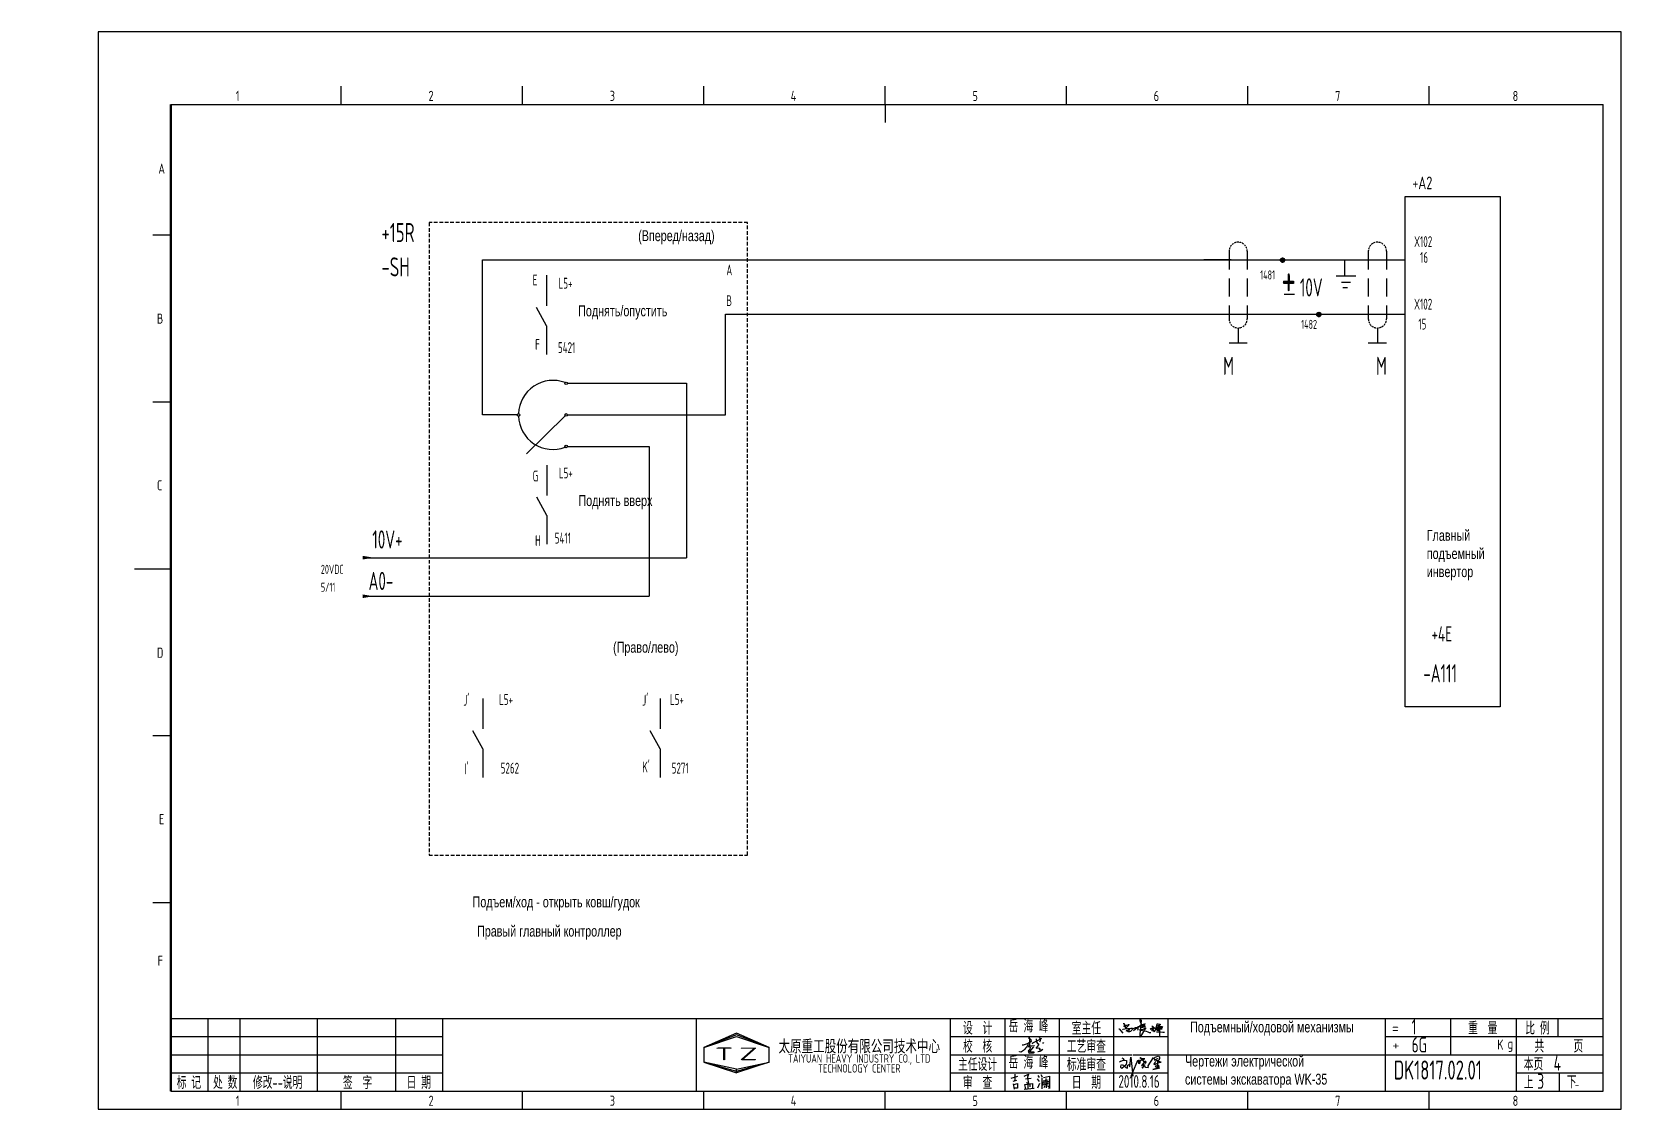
# Model space of a CAD drawing. Extents: x -2695 to 6320, y -2108 to 2608.
# Drawn here: x 1423.4 to 1861.7, y 125.6 to 422.6 of the extents above; entities that cross this region are included whole.
import ezdxf
from ezdxf.enums import TextEntityAlignment as Align

# ---------------------------------------------------------------- set-up
doc = ezdxf.new("R2010")
doc.units = 0
doc.header["$LTSCALE"] = 2
doc.linetypes.add('DASHDOT', pattern=[1, 0.5, -0.25, 0, -0.25])
doc.linetypes.add('DASHED2', pattern=[0.375, 0.25, -0.125])
doc.layers.get('0').update_dxf_attribs({"linetype": 'CONTINUOUS'})
for name, color, linetype in [('01', 7, 'CONTINUOUS'), ('11', 3, 'CONTINUOUS'), ('CONTINUOUS', 7, 'CONTINUOUS'), ('DASHED', 2, 'DASHED2')]:
    doc.layers.add(name, color=color, linetype=linetype)
doc.styles.add('HZLIB', font='TXT', dxfattribs={"bigfont": 'HZLIB.SHX'})
doc.styles.add('ROMAN', font='ROMANC.shx', dxfattribs={"width": 0.7, "height": 0.7})
doc.styles.add('ROMANS', font='romans', dxfattribs={"width": 0.67, "bigfont": 'hzlib'})
doc.styles.get("Standard").update_dxf_attribs({"font": 'isocp.shx', "width": 0.707, "bigfont": 'dfst.shx'})

# ---------------------------------------------------------------- blocks, each defined once
blk = doc.blocks.new('A$C5BE500A0')
for p, q in [((64.4, 48.9), (64.5, 51.6)), ((65.3, 44.3), (64.4, 48.9)), ((64.5, 51.6), (65.9, 52.2)), ((67.1, 48.5), (64.5, 17.9)), ((65.9, 52.2), (66.5, 51.5)), ((66.5, 51.5), (67.1, 48.5)), ((0, 24.1), (1.5, 23.9)), ((1.5, 23.9), (12.6, 10.8)), ((11.6, 21), (13.8, 22.8)), ((13.8, 22.8), (17.9, 23.5)), ((15.3, 41.2), (22.2, 26.1)), ((15.3, 40.1), (15.3, 41.2)), ((15.4, 37.7), (15.3, 40.1)), ((15.4, 32.4), (21, 34.6)), ((15.5, 31.8), (15.4, 32.4)), ((19.1, 30.1), (15.5, 31.8)), ((17.9, 23.5), (26, 24.9)), ((22.2, 26.1), (19.1, 30.1)), ((21, 34.6), (24.5, 35.1)), ((22.6, 18.1), (23.6, 19.3)), ((23.7, 17.3), (22.6, 18.1)), ((23.3, 27.9), (23.1, 27.8)), ((25.3, 29.5), (23.3, 27.9)), ((23.6, 19.3), (25.8, 19.9)), ((24.5, 35.1), (28.2, 35.6)), ((26.1, 16.2), (24.9, 15)), ((26.8, 30.7), (25.3, 29.5)), ((25.8, 19.9), (29.2, 20.8)), ((26, 24.9), (36.8, 26.1)), ((28.4, 20), (26.1, 16.2)), ((29.4, 34), (26.8, 30.7)), ((28.2, 35.6), (30.2, 36.8)), ((29.4, 15.2), (28.2, 15.7)), ((29.5, 22.1), (28.4, 20)), ((29.2, 20.8), (33, 21.4)), ((30.2, 38), (29.4, 34)), ((32.4, 15.1), (29.4, 15.2)), ((30.2, 22.7), (29.5, 22.1)), ((30.2, 36.8), (30.2, 38)), ((31.6, 22.6), (30.2, 22.7)), ((32.8, 22.1), (31.6, 22.6)), ((35, 16.2), (32.4, 15.1)), ((33, 21.4), (32.8, 22.1)), ((37.6, 17.7), (35, 16.2)), ((36.8, 26.1), (40.9, 26)), ((39.7, 20.3), (37.6, 17.7)), ((40.8, 21.6), (39.7, 20.3)), ((40.2, 22.8), (44.3, 25.4)), ((41.7, 24.4), (40.8, 21.6)), ((40.9, 26), (41.7, 24.4)), ((44.3, 25.4), (50.6, 27.7)), ((44.7, 18.7), (49.1, 22.6)), ((49.1, 22.6), (54.4, 27.2)), ((50.6, 27.7), (56.2, 29.3)), ((54.4, 27.2), (59.1, 30.4)), ((56.8, 20.6), (55.9, 19.6)), ((56.2, 29.3), (60.8, 29.6)), ((56.7, 31.7), (57.4, 29.6)), ((57.6, 25), (56.8, 20.6)), ((57.4, 29.6), (57.6, 25)), ((59.1, 30.4), (64.7, 33.7)), ((60.8, 29.6), (62.2, 29.2)), ((66.6, 21), (62.5, 20.6)), ((62.5, 20.6), (75.7, 18.4)), ((64.5, 17.9), (63.3, 8.5)), ((63.3, 8.5), (63.5, 0.1)), ((63.5, 0.1), (64.3, 0)), ((64.3, 0), (67.5, 2.5)), ((64.7, 33.7), (72, 37.3)), ((67.5, 39.5), (65.3, 44.3)), ((69.8, 21.4), (66.6, 21)), ((70.3, 36.3), (67.5, 39.5)), ((67.5, 2.5), (73.8, 13.7)), ((68.3, 28.6), (72.6, 29.4)), ((69.3, 29), (68.3, 28.6)), ((72, 30.5), (69.3, 29)), ((69.9, 34.1), (69.7, 33.3)), ((69.7, 33.3), (71.9, 33.6)), ((76.7, 24.1), (69.8, 21.4)), ((74.6, 36.5), (69.9, 34.1)), ((73.8, 32.8), (70.3, 36.3)), ((71.9, 33.6), (75.3, 34.2)), ((72, 37.3), (77.8, 39)), ((74.8, 31.8), (72, 30.5)), ((72.6, 29.4), (78.2, 30.4)), ((77.7, 30.8), (73.8, 32.8)), ((73.8, 13.7), (77.7, 20)), ((79.7, 39.2), (74.6, 36.5)), ((76.7, 32.6), (74.8, 31.8)), ((75.3, 34.2), (77, 34.5)), ((75.7, 18.4), (81.9, 16.6)), ((77.7, 33.5), (76.7, 32.6)), ((79.9, 25.4), (76.7, 24.1)), ((77, 34.5), (78, 34.1)), ((78, 34.1), (77.7, 33.5)), ((80.1, 30.5), (77.7, 30.8)), ((77.7, 20), (81.2, 25.6)), ((77.8, 39), (79.7, 39.2)), ((78.2, 30.4), (80.1, 30.5)), ((82.1, 26.9), (79.9, 25.4)), ((81.2, 25.6), (82.1, 26.9)), ((81.9, 16.6), (87.3, 14.8)), ((87.3, 14.8), (91.3, 12.9)), ((91.3, 12.9), (94.8, 12.6)), ((94.5, 25.2), (94.9, 23.9)), ((94.8, 12.6), (95.8, 12.8)), ((94.9, 23.9), (95.3, 23)), ((95.3, 23), (95.8, 22.8)), ((95.8, 22.8), (97, 23.3)), ((97, 23.3), (97.8, 25.3)), ((98.5, 23.8), (97.4, 25.9)), ((97.8, 25.3), (100.8, 27)), ((101.1, 23.3), (98.5, 23.8)), ((99, 31.4), (100.1, 32)), ((100.7, 21.1), (99.2, 17.4)), ((99.2, 17.4), (101.9, 20.9)), ((100.1, 32), (101.1, 31.6)), ((102.1, 27.7), (100.7, 21.1)), ((100.8, 27), (103.5, 26.5)), ((101.1, 31.6), (102.1, 30.6)), ((103.3, 23.7), (101.1, 23.3)), ((101.9, 20.9), (103.1, 21.8)), ((102.1, 30.6), (102.1, 27.7)), ((103.1, 21.8), (103.7, 20.1)), ((104.7, 23.9), (103.3, 23.7)), ((103.5, 26.5), (104.5, 25.2)), ((103.7, 20.1), (103.9, 18.5)), ((103.9, 18.5), (105, 16.1)), ((104.2, 28.7), (108.3, 26.3)), ((104.5, 25.2), (104.7, 23.9)), ((105, 16.1), (106.4, 15.7)), ((106.4, 15.7), (107.7, 17.3)), ((107.7, 17.3), (110.9, 22.6)), ((108.3, 26.3), (115.7, 20.2)), ((110.9, 22.6), (113.3, 30.9)), ((111.7, 21.6), (125.7, 23.5)), ((115.4, 22.1), (111.7, 21.6)), ((112.9, 30.9), (112.3, 30.9)), ((117.4, 32.7), (112.9, 30.9)), ((112.9, 26.9), (127.4, 26.5)), ((124.7, 26.6), (112.9, 26.9)), ((113.3, 30.9), (114.4, 35)), ((113.4, 15.2), (124.8, 14.7)), ((114.4, 35), (115.4, 38.4)), ((115.4, 38.4), (118.1, 38.8)), ((122.5, 23.3), (115.4, 22.1)), ((115.7, 20.2), (118.5, 18.9)), ((116.7, 30.8), (120.9, 31.8)), ((122.1, 34.8), (117.4, 32.7)), ((118.1, 38.8), (123.3, 38.3)), ((118.5, 18.9), (120.8, 19.6)), ((120.8, 19.6), (121.1, 20.7)), ((120.9, 31.8), (124.1, 32)), ((121.7, 31.5), (122.2, 1.9)), ((123, 28.1), (121.7, 31.5)), ((124.7, 36.8), (122.1, 34.8)), ((126.4, 24.6), (122.5, 23.3)), ((128.2, 25.5), (123, 28.1)), ((123.3, 38.3), (124.7, 36.8)), ((124.1, 32), (129.1, 31.3)), ((128.1, 26.7), (124.7, 26.6)), ((124.8, 14.7), (132, 14.1)), ((125.7, 23.5), (130.1, 23.8)), ((127.4, 26.5), (126.4, 24.6)), ((130.2, 28.3), (128.1, 26.7)), ((130.5, 24.3), (128.2, 25.5)), ((129.1, 31.3), (130.7, 30.3)), ((130.1, 23.8), (130.5, 24.3)), ((130.7, 30.3), (130.2, 28.3)), ((132, 14.1), (137.3, 13.6))]:
    blk.add_line(p, q)
blk = doc.blocks.new('POINT1')
h = blk.add_hatch()
h.set_pattern_fill('ANGLE', color=256, scale=0.01, style=0)
h.set_pattern_definition([(0, (0, 0), (0, 0.06985), [0.0508, -0.01905]), (90, (0, 0), (-0.06985, 4e-18), [0.0508, -0.01905])])
h.paths.add_polyline_path([(-0.6, 0, 1), (0.6, 0, 1)])
blk.add_circle((0, 0), 0.6)
blk = doc.blocks.new('lf')
for points in [[(421.5, 320.1), (421.3, 317.6), (420, 315.1), (418.6, 312.6), (416.7, 310.5), (414.9, 308.5), (411.9, 305.6), (410.1, 304.1), (408, 302.6), (406.1, 302), (403.6, 302.6), (403.6, 303.5), (403.9, 303.5)], [(409.4, 317.6), (411.9, 317.6), (420.7, 320.5), (429.4, 326.1), (429, 328.4), (426.7, 330.1), (424.2, 331.3), (423.4, 332.6), (424.4, 333.4), (425, 330.7), (425, 327.4), (425, 324.7), (424.8, 321.8), (424.8, 320.3), (424.8, 318.7), (425, 314.7), (425, 313), (424.8, 313)], [(421.3, 316.2), (424.8, 315.9), (427.1, 316), (429.8, 316), (434.8, 316.8), (436, 316.8)], [(421.9, 314.1), (423.8, 314.1), (425.4, 313.7), (426, 313), (426.9, 312), (427.1, 312), (426.5, 310.5), (426.1, 309.5), (424.2, 306.6), (423.1, 305.4), (422.1, 304.5), (423.2, 303.3), (427.3, 303.1), (429.8, 303.1), (432.3, 302.9), (435.4, 302.7), (433.1, 299.9), (424.6, 299.5), (424, 300.4), (425.6, 303.3), (434.3, 313.5)], [(432.1, 320.3), (430.6, 321.6), (450.9, 331.7), (450.9, 332.2)], [(439.5, 330.9), (440, 324.5), (442, 320.7)], [(441.8, 320.7), (443.7, 320.1), (444.9, 317.6), (443.1, 315.5), (439.7, 311.8), (439.8, 310.6), (445.4, 311.2), (447, 310.3), (445.6, 307.4), (453.6, 308), (450.3, 304.7), (447, 303.3), (443.7, 303.1), (442.9, 303.7)], [(446.2, 333.8), (448.1, 330.5), (448.1, 326.7), (446.6, 323.8)], [(453.4, 322.4), (454.9, 322.2), (455.7, 321.8), (456.1, 321.6), (456.3, 321.4)]]:
    blk.add_lwpolyline(points)

msp = doc.modelspace()

# ---------------------------------------------------------------- linework, layer by layer
at = {"linetype": 'DASHED2', "ltscale": 2}
for p, q in [((1532.94, 370.01), (1532.94, 195.69)), ((1620.81, 370.01), (1532.94, 370.01)), ((1620.81, 195.69), (1620.81, 370.01)), ((1532.94, 195.69), (1620.81, 195.69))]:
    msp.add_line(p, q, dxfattribs=at)
at = {"ltscale": 2}
for p, q in [((1547.67, 317), (1547.67, 359.74)), ((1754.19, 359.74), (1746.65, 359.74)), ((1785.52, 355.31), (1785.52, 359.74)), ((1783.12, 355.31), (1788.55, 355.31)), ((1784.58, 353.64), (1787.09, 353.64)), ((1785, 352.18), (1786.25, 352.18)), ((1614.68, 317.03), (1614.68, 344.74)), ((1571.11, 325.72), (1593.52, 325.72)), ((1593.52, 325.72), (1603.97, 325.72)), ((1603.97, 325.72), (1603.97, 277.61)), ((1557.27, 317), (1547.67, 317)), ((1559.85, 306.27), (1570.5, 316.76)), ((1571.11, 317.01), (1614.68, 317.03)), ((1571.11, 308.33), (1593.61, 308.33)), ((1593.61, 308.33), (1593.61, 267.02)), ((1515.45, 277.61), (1603.97, 277.61)), ((1515.45, 267.02), (1593.61, 267.02))]:
    msp.add_line(p, q, dxfattribs=at)
for p, q in [((1736.73, 140.62), (1796.73, 140.62)), ((1693.53, 134.13), (1695.35, 134.77)), ((1694.05, 133.35), (1695.09, 133.61)), ((1694.05, 132.57), (1694.31, 131.15)), ((1694.18, 132.44), (1695.22, 132.7)), ((1694.31, 133.61), (1694.31, 133.61)), ((1694.54, 135.3), (1694.54, 133.49)), ((1695.22, 132.7), (1695.22, 131.41)), ((1697.09, 134.73), (1698.26, 135.24)), ((1697.09, 134.73), (1697.09, 134.73)), ((1697.16, 132.44), (1697.42, 131.15)), ((1697.29, 132.44), (1699.36, 132.7)), ((1697.48, 133.95), (1699.03, 134.21)), ((1698.26, 132.66), (1697.74, 132.92)), ((1698.26, 135.24), (1698, 134.47)), ((1698, 134.47), (1698, 134.21)), ((1698, 134.21), (1698.26, 132.66)), ((1698.07, 132.44), (1698.07, 131.41)), ((1698.59, 132.57), (1698.59, 131.8)), ((1699.36, 132.7), (1699.36, 131.28)), ((1700.67, 134.01), (1701.22, 133.29)), ((1700.85, 134.95), (1701.22, 134.32)), ((1700.85, 131.47), (1701.37, 132.8)), ((1701.67, 135.17), (1702.04, 134.53)), ((1701.92, 134.23), (1701.92, 131.23)), ((1702.22, 133.07), (1702.25, 132.38)), ((1703.92, 133.29), (1702.25, 132.95)), ((1702.25, 132.38), (1704.04, 132.68)), ((1702.28, 133.44), (1703.71, 133.74)), ((1702.37, 134.38), (1704.07, 134.74)), ((1702.81, 132.03), (1702.47, 131.52)), ((1702.67, 132.77), (1702.86, 132.62)), ((1703.07, 134.07), (1703.16, 131.47)), ((1703.49, 132.95), (1703.31, 132.62)), ((1703.49, 132.2), (1703.83, 131.86)), ((1704.1, 131.29), (1703.83, 131.59)), ((1704.04, 132.68), (1703.92, 133.29)), ((1704.07, 134.74), (1704.1, 134.74)), ((1704.1, 134.74), (1704.1, 131.29)), ((1695.22, 131.41), (1694.18, 131.41)), ((1697.1, 131.1), (1699.86, 131.46))]:
    msp.add_line(p, q)
for centre in [(1570.75, 325.72), (1557.63, 317.01), (1557.63, 317.01), (1570.75, 317.01), (1570.75, 308.33)]:
    msp.add_circle(centre, 0.356, dxfattribs=at)
for start, end in [(69.5114, 177.8582), (182.1418, 290.5823)]:
    msp.add_arc((1567.13, 317.01), 9.52, start, end, dxfattribs=at)
at = {"color": 3}
for points in [[(1514.63, 278.16), (1514.63, 277.16), (1517.63, 277.66)], [(1514.63, 267.53), (1514.63, 266.53), (1517.63, 267.03)]]:
    msp.add_solid(points, dxfattribs=at)
at = {"layer": '01', "ltscale": 2}
for p, q in [((1547.67, 359.74), (1755.63, 359.74)), ((1745.01, 359.74), (1754.19, 359.74)), ((1746.65, 359.74), (1772.46, 359.74)), ((1761.06, 359.74), (1767.84, 359.74)), ((1768.9, 359.74), (1802.14, 359.74)), ((1614.68, 344.74), (1769.86, 344.74)), ((1768.42, 344.74), (1802.14, 344.74))]:
    msp.add_line(p, q, dxfattribs=at)
at = {"layer": '01', "linetype": 'Continuous', "ltscale": 2}
for p, q in [((1565.35, 355.49), (1565.35, 347.09)), ((1565.35, 341.6), (1565.35, 333.7)), ((1565.43, 303.19), (1565.43, 294.78)), ((1565.43, 289.3), (1565.43, 281.39)), ((1547.81, 238.85), (1547.81, 230.44)), ((1596.69, 238.85), (1596.69, 230.44)), ((1547.81, 224.96), (1547.81, 217.05)), ((1596.69, 224.96), (1596.69, 217.05))]:
    msp.add_line(p, q, dxfattribs=at)
at = {"layer": '01', "ltscale": 5}
msp.add_line((1768.74, 350.29), (1771.6, 350.29), dxfattribs=at)
at = {"layer": '01', "ltscale": 2}
msp.add_lwpolyline([(1802.14, 377.24), (1828.39, 377.24), (1828.39, 236.52), (1802.14, 236.52)], close=True, dxfattribs=at)
at = {"layer": 'CONTINUOUS', "color": 3}
for p, q in [((1861.73, 422.62), (1441.73, 422.62)), ((1441.73, 422.62), (1441.73, 125.62)), ((1861.73, 125.62), (1861.73, 422.62)), ((1441.73, 125.62), (1861.73, 125.62))]:
    msp.add_line(p, q, dxfattribs=at)
at = {"layer": 'CONTINUOUS', "linetype": 'Continuous'}
for p, q in [((1508.73, 402.62), (1508.73, 407.62)), ((1558.73, 402.62), (1558.73, 407.62)), ((1608.73, 402.62), (1608.73, 407.62)), ((1708.73, 402.62), (1708.73, 407.62)), ((1758.73, 402.62), (1758.73, 407.62)), ((1808.73, 402.62), (1808.73, 407.62)), ((1456.73, 366.62), (1461.73, 366.62)), ((1456.73, 320.62), (1461.73, 320.62)), ((1451.73, 274.62), (1461.73, 274.62)), ((1456.73, 228.62), (1461.73, 228.62)), ((1456.73, 182.62), (1461.73, 182.62)), ((1461.73, 150.62), (1856.73, 150.62)), ((1472.01, 130.62), (1472.01, 150.62)), ((1480.83, 130.62), (1480.83, 150.62)), ((1502.07, 150.62), (1502.07, 130.62)), ((1523.73, 150.62), (1523.73, 130.62)), ((1536.73, 130.62), (1536.73, 150.62)), ((1606.73, 130.62), (1606.73, 150.62)), ((1676.73, 130.62), (1676.73, 150.62)), ((1691.73, 150.62), (1691.73, 130.62)), ((1706.73, 150.62), (1706.73, 130.62)), ((1721.73, 150.62), (1721.73, 130.62)), ((1736.73, 150.62), (1736.73, 130.62)), ((1796.73, 130.62), (1796.73, 150.62)), ((1814.62, 150.62), (1814.62, 140.62)), ((1832.73, 150.62), (1832.73, 130.62)), ((1461.73, 145.62), (1536.73, 145.62)), ((1617.73, 146.62), (1608.73, 142.62)), ((1617.73, 146.12), (1608.73, 142.62)), ((1608.73, 142.62), (1617.73, 145.62)), ((1626.73, 142.62), (1617.73, 146.62)), ((1626.73, 142.62), (1617.73, 146.12)), ((1617.73, 145.62), (1626.73, 142.62)), ((1676.73, 145.62), (1726.73, 145.62)), ((1726.73, 145.62), (1736.73, 145.62)), ((1726.73, 145.62), (1736.73, 145.62)), ((1796.73, 145.62), (1856.73, 145.62)), ((1461.73, 140.62), (1536.73, 140.62)), ((1608.73, 142.62), (1608.73, 138.62)), ((1626.73, 138.62), (1626.73, 142.62)), ((1676.73, 140.62), (1726.73, 140.62)), ((1727.05, 140.62), (1736.73, 140.62)), ((1796.73, 140.62), (1856.73, 140.62)), ((1608.73, 138.62), (1617.73, 135.62)), ((1617.73, 136.62), (1608.73, 138.62)), ((1608.73, 138.62), (1617.73, 136.12)), ((1617.73, 136.12), (1626.73, 138.62)), ((1626.73, 138.62), (1617.73, 135.62)), ((1617.73, 136.62), (1626.73, 138.62)), ((1617.73, 135.62), (1617.73, 136.62)), ((1617.73, 135.62), (1617.73, 136.62)), ((1461.73, 135.62), (1536.73, 135.62)), ((1676.73, 135.62), (1726.73, 135.62)), ((1726.73, 135.62), (1736.73, 135.62)), ((1832.73, 135.62), (1856.73, 135.62)), ((1508.73, 125.62), (1508.73, 130.62)), ((1558.73, 125.62), (1558.73, 130.62)), ((1608.73, 125.62), (1608.73, 130.62)), ((1708.73, 125.62), (1708.73, 130.62)), ((1758.73, 125.62), (1758.73, 130.62)), ((1808.73, 125.62), (1808.73, 130.62))]:
    msp.add_line(p, q, dxfattribs=at)
at = {"layer": 'CONTINUOUS'}
for p, q in [((1658.73, 402.62), (1658.73, 407.62)), ((1461.73, 402.62), (1856.73, 402.62)), ((1658.73, 402.62), (1658.73, 397.62)), ((1856.73, 130.62), (1856.73, 402.62)), ((1565.35, 341.6), (1562.56, 346.61)), ((1756.09, 340.96), (1756.09, 336.94)), ((1794.48, 340.96), (1794.48, 336.94)), ((1758.59, 336.81), (1753.59, 336.81)), ((1796.98, 336.81), (1791.98, 336.81)), ((1565.43, 289.3), (1562.64, 294.3)), ((1547.81, 224.96), (1545.02, 229.96)), ((1596.69, 224.96), (1593.9, 229.96)), ((1844.23, 150.62), (1844.23, 145.62)), ((1723.39, 138.64), (1723.64, 138.85)), ((1723.39, 138.64), (1723.64, 138.85)), ((1723.39, 138.64), (1723.64, 138.85)), ((1723.39, 138.64), (1723.64, 138.85)), ((1723.64, 138.85), (1724, 139)), ((1723.64, 138.85), (1724, 139)), ((1723.64, 138.85), (1724, 139)), ((1723.64, 138.85), (1724, 139)), ((1723.75, 137.42), (1723.85, 137.78)), ((1723.75, 137.42), (1723.85, 137.78)), ((1723.75, 137.42), (1723.85, 137.78)), ((1723.75, 137.42), (1723.85, 137.78)), ((1723.75, 137.12), (1723.75, 137.42)), ((1723.75, 137.12), (1723.75, 137.42)), ((1723.75, 137.12), (1723.75, 137.42)), ((1723.75, 137.12), (1723.75, 137.42)), ((1724, 136.86), (1723.75, 137.12)), ((1724, 136.86), (1723.75, 137.12)), ((1724, 136.86), (1723.75, 137.12)), ((1724, 136.86), (1723.75, 137.12)), ((1723.85, 137.78), (1723.9, 137.93)), ((1723.85, 137.78), (1723.9, 137.93)), ((1723.85, 137.78), (1723.9, 137.93)), ((1723.85, 137.78), (1723.9, 137.93)), ((1723.9, 137.93), (1724.1, 137.88)), ((1723.9, 137.93), (1724.1, 137.88)), ((1723.9, 137.93), (1724.1, 137.88)), ((1723.9, 137.93), (1724.1, 137.88)), ((1724, 139), (1724.36, 139.1)), ((1724, 139), (1724.36, 139.1)), ((1724, 139), (1724.36, 139.1)), ((1724, 139), (1724.36, 139.1)), ((1724.66, 137.42), (1724, 136.86)), ((1724.66, 137.42), (1724, 136.86)), ((1724.66, 137.42), (1724, 136.86)), ((1724.66, 137.42), (1724, 136.86)), ((1724.05, 139.82), (1724.41, 139.61)), ((1724.05, 139.82), (1724.41, 139.61)), ((1724.05, 139.82), (1724.41, 139.61)), ((1724.05, 139.82), (1724.41, 139.61)), ((1724.1, 137.88), (1724.46, 137.73)), ((1724.1, 137.88), (1724.46, 137.73)), ((1724.1, 137.88), (1724.46, 137.73)), ((1724.1, 137.88), (1724.46, 137.73)), ((1724.36, 139.1), (1724.87, 139.15)), ((1724.36, 139.1), (1724.87, 139.15)), ((1724.36, 139.1), (1724.87, 139.15)), ((1724.36, 139.1), (1724.87, 139.15)), ((1724.41, 139.61), (1724.46, 139.46)), ((1724.41, 139.61), (1724.46, 139.46)), ((1724.41, 139.61), (1724.46, 139.46)), ((1724.41, 139.61), (1724.46, 139.46)), ((1724.46, 139.46), (1724.46, 139.15)), ((1724.46, 139.46), (1724.46, 139.15)), ((1724.46, 139.46), (1724.46, 139.15)), ((1724.46, 139.46), (1724.46, 139.15)), ((1724.46, 137.73), (1724.82, 137.37)), ((1724.46, 137.73), (1724.82, 137.37)), ((1724.46, 137.73), (1724.82, 137.37)), ((1724.46, 137.73), (1724.82, 137.37)), ((1724.97, 137.68), (1724.66, 137.42)), ((1724.97, 137.68), (1724.66, 137.42)), ((1724.97, 137.68), (1724.66, 137.42)), ((1724.97, 137.68), (1724.66, 137.42)), ((1724.82, 137.37), (1725.12, 137.12)), ((1724.82, 137.37), (1725.12, 137.12)), ((1724.82, 137.37), (1725.12, 137.12)), ((1724.82, 137.37), (1725.12, 137.12)), ((1724.87, 139.15), (1725.28, 139.05)), ((1724.87, 139.15), (1725.28, 139.05)), ((1724.87, 139.15), (1725.28, 139.05)), ((1724.87, 139.15), (1725.28, 139.05)), ((1725.18, 138.08), (1724.97, 137.68)), ((1725.18, 138.08), (1724.97, 137.68)), ((1725.18, 138.08), (1724.97, 137.68)), ((1725.18, 138.08), (1724.97, 137.68)), ((1725.12, 137.12), (1725.28, 137.01)), ((1725.12, 137.12), (1725.28, 137.01)), ((1725.12, 137.12), (1725.28, 137.01)), ((1725.12, 137.12), (1725.28, 137.01)), ((1725.28, 138.44), (1725.18, 138.08)), ((1725.28, 138.44), (1725.18, 138.08)), ((1725.28, 138.44), (1725.18, 138.08)), ((1725.28, 138.44), (1725.18, 138.08)), ((1725.28, 139.05), (1725.28, 138.85)), ((1725.28, 139.05), (1725.28, 138.85)), ((1725.28, 139.05), (1725.28, 138.85)), ((1725.28, 139.05), (1725.28, 138.85)), ((1725.28, 138.85), (1725.28, 138.44)), ((1725.28, 138.85), (1725.28, 138.44)), ((1725.28, 138.85), (1725.28, 138.44)), ((1725.28, 138.85), (1725.28, 138.44)), ((1725.28, 137.01), (1725.58, 136.91)), ((1725.28, 137.01), (1725.58, 136.91)), ((1725.28, 137.01), (1725.58, 136.91)), ((1725.28, 137.01), (1725.58, 136.91)), ((1725.58, 137.52), (1725.74, 137.78)), ((1725.58, 137.52), (1725.74, 137.78)), ((1725.58, 137.52), (1725.74, 137.78)), ((1725.58, 137.52), (1725.74, 137.78)), ((1725.58, 136.91), (1725.58, 137.52)), ((1725.58, 136.91), (1725.58, 137.52)), ((1725.58, 136.91), (1725.58, 137.52)), ((1725.58, 136.91), (1725.58, 137.52)), ((1725.74, 137.78), (1725.94, 137.98)), ((1725.74, 137.78), (1725.94, 137.98)), ((1725.74, 137.78), (1725.94, 137.98)), ((1725.74, 137.78), (1725.94, 137.98)), ((1725.94, 137.98), (1725.99, 137.88)), ((1725.94, 137.98), (1725.99, 137.88)), ((1725.94, 137.98), (1725.99, 137.88)), ((1725.94, 137.98), (1725.99, 137.88)), ((1725.99, 137.88), (1726.14, 137.52)), ((1725.99, 137.88), (1726.14, 137.52)), ((1725.99, 137.88), (1726.14, 137.52)), ((1725.99, 137.88), (1726.14, 137.52)), ((1726.14, 137.52), (1726.14, 137.42)), ((1726.14, 137.52), (1726.14, 137.42)), ((1726.14, 137.52), (1726.14, 137.42)), ((1726.14, 137.52), (1726.14, 137.42)), ((1726.14, 137.42), (1726.2, 137.32)), ((1726.14, 137.42), (1726.2, 137.32)), ((1726.14, 137.42), (1726.2, 137.32)), ((1726.14, 137.42), (1726.2, 137.32)), ((1726.2, 137.32), (1726.45, 139.97)), ((1726.2, 137.32), (1726.45, 139.97)), ((1726.2, 137.32), (1726.45, 139.97)), ((1726.2, 137.32), (1726.45, 139.97)), ((1726.45, 139.97), (1727.06, 134.77)), ((1726.45, 139.97), (1727.06, 134.77)), ((1726.45, 139.97), (1727.06, 134.77)), ((1726.45, 139.97), (1727.06, 134.77)), ((1726.6, 134.72), (1728.39, 139.13)), ((1726.6, 134.72), (1728.39, 139.13)), ((1726.6, 134.72), (1728.39, 139.13)), ((1726.6, 134.72), (1728.39, 139.13)), ((1728.44, 139.06), (1728.55, 138.58)), ((1728.44, 139.06), (1728.55, 138.58)), ((1728.44, 139.06), (1728.55, 138.58)), ((1728.44, 139.06), (1728.55, 138.58)), ((1728.55, 139.06), (1728.69, 139.17)), ((1728.55, 139.06), (1728.69, 139.17)), ((1728.55, 139.06), (1728.69, 139.17)), ((1728.55, 139.06), (1728.69, 139.17)), ((1728.66, 138.25), (1728.55, 139.06)), ((1728.66, 138.25), (1728.55, 139.06)), ((1728.66, 138.25), (1728.55, 139.06)), ((1728.66, 138.25), (1728.55, 139.06)), ((1728.55, 138.58), (1728.66, 138.25)), ((1728.55, 138.58), (1728.66, 138.25)), ((1728.55, 138.58), (1728.66, 138.25)), ((1728.55, 138.58), (1728.66, 138.25)), ((1728.69, 139.17), (1728.84, 139.17)), ((1728.69, 139.17), (1728.84, 139.17)), ((1728.69, 139.17), (1728.84, 139.17)), ((1728.69, 139.17), (1728.84, 139.17)), ((1728.77, 138.47), (1728.81, 138.73)), ((1728.77, 138.47), (1728.81, 138.73)), ((1728.77, 138.47), (1728.81, 138.73)), ((1728.77, 138.47), (1728.81, 138.73)), ((1728.81, 138.21), (1728.77, 138.47)), ((1728.81, 138.21), (1728.77, 138.47)), ((1728.81, 138.21), (1728.77, 138.47)), ((1728.81, 138.21), (1728.77, 138.47)), ((1728.81, 138.73), (1728.88, 138.91)), ((1728.81, 138.73), (1728.88, 138.91)), ((1728.81, 138.73), (1728.88, 138.91)), ((1728.81, 138.73), (1728.88, 138.91)), ((1728.92, 138.14), (1728.81, 138.21)), ((1728.92, 138.14), (1728.81, 138.21)), ((1728.92, 138.14), (1728.81, 138.21)), ((1728.92, 138.14), (1728.81, 138.21)), ((1728.84, 139.17), (1728.99, 138.84)), ((1728.84, 139.17), (1728.99, 138.84)), ((1728.84, 139.17), (1728.99, 138.84)), ((1728.84, 139.17), (1728.99, 138.84)), ((1728.88, 138.91), (1729.14, 139.09)), ((1728.88, 138.91), (1729.14, 139.09)), ((1728.88, 138.91), (1729.14, 139.09)), ((1728.88, 138.91), (1729.14, 139.09)), ((1728.99, 138.47), (1728.92, 138.14)), ((1728.99, 138.47), (1728.92, 138.14)), ((1728.99, 138.47), (1728.92, 138.14)), ((1728.99, 138.47), (1728.92, 138.14)), ((1728.99, 138.84), (1728.99, 138.47)), ((1728.99, 138.84), (1728.99, 138.47)), ((1728.99, 138.84), (1728.99, 138.47)), ((1728.99, 138.84), (1728.99, 138.47)), ((1729.1, 139.83), (1730.24, 138.54)), ((1729.28, 139.61), (1729.1, 139.83)), ((1729.1, 139.83), (1730.24, 138.54)), ((1729.28, 139.61), (1729.1, 139.83)), ((1729.1, 139.83), (1730.24, 138.54)), ((1729.28, 139.61), (1729.1, 139.83)), ((1729.1, 139.83), (1730.24, 138.54)), ((1729.28, 139.61), (1729.1, 139.83)), ((1729.14, 139.09), (1729.54, 139.28)), ((1729.14, 139.09), (1729.54, 139.28)), ((1729.14, 139.09), (1729.54, 139.28)), ((1729.14, 139.09), (1729.54, 139.28)), ((1730.38, 139.53), (1729.28, 139.61)), ((1730.38, 139.53), (1729.28, 139.61)), ((1730.38, 139.53), (1729.28, 139.61)), ((1730.38, 139.53), (1729.28, 139.61)), ((1729.61, 137.88), (1729.39, 137.66)), ((1729.61, 137.88), (1729.39, 137.66)), ((1729.61, 137.88), (1729.39, 137.66)), ((1729.61, 137.88), (1729.39, 137.66)), ((1729.39, 137.66), (1729.5, 137.7)), ((1729.39, 137.66), (1729.5, 137.7)), ((1729.39, 137.66), (1729.5, 137.7)), ((1729.39, 137.66), (1729.5, 137.7)), ((1729.5, 137.7), (1730.2, 137.92)), ((1729.5, 137.7), (1730.2, 137.92)), ((1729.5, 137.7), (1730.2, 137.92)), ((1729.5, 137.7), (1730.2, 137.92)), ((1729.54, 139.28), (1730.05, 139.42)), ((1729.54, 139.28), (1730.05, 139.42)), ((1729.54, 139.28), (1730.05, 139.42)), ((1729.54, 139.28), (1730.05, 139.42)), ((1729.58, 136.89), (1730.16, 137.59)), ((1729.58, 136.89), (1730.16, 137.59)), ((1729.58, 136.89), (1730.16, 137.59)), ((1729.58, 136.89), (1730.16, 137.59)), ((1730.02, 137.44), (1729.58, 136.89)), ((1730.02, 137.44), (1729.58, 136.89)), ((1730.02, 137.44), (1729.58, 136.89)), ((1730.02, 137.44), (1729.58, 136.89)), ((1729.91, 138.18), (1729.61, 137.88)), ((1729.91, 138.18), (1729.61, 137.88)), ((1729.91, 138.18), (1729.61, 137.88)), ((1729.91, 138.18), (1729.61, 137.88)), ((1730.35, 138.73), (1729.91, 138.18)), ((1730.35, 138.73), (1729.91, 138.18)), ((1730.35, 138.73), (1729.91, 138.18)), ((1730.35, 138.73), (1729.91, 138.18)), ((1730.38, 137.88), (1730.02, 137.44)), ((1730.38, 137.88), (1730.02, 137.44)), ((1730.38, 137.88), (1730.02, 137.44)), ((1730.38, 137.88), (1730.02, 137.44)), ((1730.05, 139.42), (1730.38, 139.53)), ((1730.05, 139.42), (1730.38, 139.53)), ((1730.05, 139.42), (1730.38, 139.53)), ((1730.05, 139.42), (1730.38, 139.53)), ((1730.16, 137.59), (1730.24, 137.59)), ((1730.16, 137.59), (1730.24, 137.59)), ((1730.16, 137.59), (1730.24, 137.59)), ((1730.16, 137.59), (1730.24, 137.59)), ((1730.2, 137.92), (1730.35, 137.88)), ((1730.2, 137.92), (1730.35, 137.88)), ((1730.2, 137.92), (1730.35, 137.88)), ((1730.2, 137.92), (1730.35, 137.88)), ((1730.24, 138.54), (1730.57, 138.29)), ((1730.24, 138.54), (1730.57, 138.29)), ((1730.24, 138.54), (1730.57, 138.29)), ((1730.24, 138.54), (1730.57, 138.29)), ((1730.24, 137.59), (1730.35, 137.33)), ((1730.24, 137.59), (1730.35, 137.33)), ((1730.24, 137.59), (1730.35, 137.33)), ((1730.24, 137.59), (1730.35, 137.33)), ((1730.61, 138.8), (1730.35, 138.73)), ((1730.61, 138.8), (1730.35, 138.73)), ((1730.61, 138.8), (1730.35, 138.73)), ((1730.61, 138.8), (1730.35, 138.73)), ((1730.35, 137.88), (1730.38, 137.88)), ((1730.35, 137.88), (1730.38, 137.88)), ((1730.35, 137.88), (1730.38, 137.88)), ((1730.35, 137.88), (1730.38, 137.88)), ((1730.35, 137.33), (1730.53, 137.18)), ((1730.35, 137.33), (1730.53, 137.18)), ((1730.35, 137.33), (1730.53, 137.18)), ((1730.35, 137.33), (1730.53, 137.18)), ((1730.53, 137.18), (1731.3, 137.11)), ((1730.53, 137.18), (1731.3, 137.11)), ((1730.53, 137.18), (1731.3, 137.11)), ((1730.53, 137.18), (1731.3, 137.11)), ((1730.57, 138.29), (1730.72, 138.54)), ((1730.57, 138.29), (1730.72, 138.54)), ((1730.57, 138.29), (1730.72, 138.54)), ((1730.57, 138.29), (1730.72, 138.54)), ((1730.72, 138.54), (1730.61, 138.8)), ((1730.72, 138.54), (1730.61, 138.8)), ((1730.72, 138.54), (1730.61, 138.8)), ((1730.72, 138.54), (1730.61, 138.8)), ((1731.26, 137.53), (1732.76, 139.91)), ((1731.26, 137.53), (1732.76, 139.91)), ((1731.26, 137.53), (1732.76, 139.91)), ((1731.26, 137.53), (1732.76, 139.91)), ((1731.32, 137.12), (1731.26, 137.53)), ((1731.32, 137.12), (1731.26, 137.53)), ((1731.32, 137.12), (1731.26, 137.53)), ((1731.32, 137.12), (1731.26, 137.53)), ((1732.59, 136.61), (1734.45, 137)), ((1732.59, 136.61), (1734.45, 137)), ((1732.59, 136.61), (1734.45, 137)), ((1732.59, 136.61), (1734.45, 137)), ((1733.93, 136.9), (1732.59, 136.61)), ((1733.93, 136.9), (1732.59, 136.61)), ((1733.93, 136.9), (1732.59, 136.61)), ((1733.93, 136.9), (1732.59, 136.61)), ((1732.75, 139.84), (1732.88, 139.41)), ((1732.75, 139.84), (1732.88, 139.41)), ((1732.75, 139.84), (1732.88, 139.41)), ((1732.75, 139.84), (1732.88, 139.41)), ((1732.85, 139.58), (1733.21, 140)), ((1732.85, 139.58), (1733.21, 140)), ((1732.85, 139.58), (1733.21, 140)), ((1732.85, 139.58), (1733.21, 140)), ((1733.05, 138.3), (1732.85, 138.01)), ((1733.05, 138.3), (1732.85, 138.01)), ((1733.05, 138.3), (1732.85, 138.01)), ((1733.05, 138.3), (1732.85, 138.01)), ((1732.85, 138.01), (1732.95, 137.95)), ((1732.85, 138.01), (1732.95, 137.95)), ((1732.85, 138.01), (1732.95, 137.95)), ((1732.85, 138.01), (1732.95, 137.95)), ((1732.88, 139.41), (1733.11, 139.15)), ((1732.88, 139.41), (1733.11, 139.15)), ((1732.88, 139.41), (1733.11, 139.15)), ((1732.88, 139.41), (1733.11, 139.15)), ((1732.95, 137.95), (1733.31, 138.01)), ((1732.95, 137.95), (1733.31, 138.01)), ((1732.95, 137.95), (1733.31, 138.01)), ((1732.95, 137.95), (1733.31, 138.01)), ((1733.21, 138.63), (1733.05, 138.3)), ((1733.21, 138.63), (1733.05, 138.3)), ((1733.21, 138.63), (1733.05, 138.3)), ((1733.21, 138.63), (1733.05, 138.3)), ((1733.11, 139.15), (1733.24, 139.12)), ((1733.11, 139.15), (1733.24, 139.12)), ((1733.11, 139.15), (1733.24, 139.12)), ((1733.11, 139.15), (1733.24, 139.12)), ((1733.21, 140), (1733.5, 140.1)), ((1733.21, 140), (1733.5, 140.1)), ((1733.21, 140), (1733.5, 140.1)), ((1733.21, 140), (1733.5, 140.1)), ((1733.31, 138.76), (1733.21, 138.63)), ((1733.31, 138.76), (1733.21, 138.63)), ((1733.31, 138.76), (1733.21, 138.63)), ((1733.31, 138.76), (1733.21, 138.63)), ((1733.27, 137.26), (1733.5, 137.55)), ((1733.27, 137.26), (1733.5, 137.55)), ((1733.27, 137.26), (1733.5, 137.55)), ((1733.27, 137.26), (1733.5, 137.55)), ((1733.8, 137.03), (1733.27, 137.26)), ((1733.8, 137.03), (1733.27, 137.26)), ((1733.8, 137.03), (1733.27, 137.26)), ((1733.8, 137.03), (1733.27, 137.26)), ((1733.31, 138.01), (1733.83, 138.27)), ((1733.31, 138.01), (1733.83, 138.27)), ((1733.31, 138.01), (1733.83, 138.27)), ((1733.31, 138.01), (1733.83, 138.27)), ((1733.44, 139.15), (1733.5, 139.38)), ((1733.44, 139.15), (1733.5, 139.38)), ((1733.44, 139.15), (1733.5, 139.38)), ((1733.44, 139.15), (1733.5, 139.38)), ((1733.63, 138.92), (1733.44, 139.15)), ((1733.63, 138.92), (1733.44, 139.15)), ((1733.63, 138.92), (1733.44, 139.15)), ((1733.63, 138.92), (1733.44, 139.15)), ((1733.5, 140.1), (1733.89, 140.2)), ((1733.5, 140.1), (1733.89, 140.2)), ((1733.5, 140.1), (1733.89, 140.2)), ((1733.5, 140.1), (1733.89, 140.2)), ((1733.5, 139.38), (1733.7, 139.54)), ((1733.5, 139.38), (1733.7, 139.54)), ((1733.5, 139.38), (1733.7, 139.54)), ((1733.5, 139.38), (1733.7, 139.54)), ((1733.5, 137.55), (1733.99, 137.75)), ((1733.5, 137.55), (1733.99, 137.75)), ((1733.5, 137.55), (1733.99, 137.75)), ((1733.5, 137.55), (1733.99, 137.75)), ((1734.06, 138.96), (1733.63, 138.92)), ((1734.06, 138.96), (1733.63, 138.92)), ((1734.06, 138.96), (1733.63, 138.92)), ((1734.06, 138.96), (1733.63, 138.92)), ((1733.7, 139.54), (1733.96, 139.61)), ((1733.7, 139.54), (1733.96, 139.61)), ((1733.7, 139.54), (1733.96, 139.61)), ((1733.7, 139.54), (1733.96, 139.61)), ((1733.83, 137.49), (1733.8, 137.03)), ((1733.83, 137.49), (1733.8, 137.03)), ((1733.83, 137.49), (1733.8, 137.03)), ((1733.83, 137.49), (1733.8, 137.03)), ((1733.83, 138.83), (1733.86, 138.47)), ((1734.81, 138.63), (1733.83, 138.83)), ((1733.83, 138.83), (1733.86, 138.47)), ((1734.81, 138.63), (1733.83, 138.83)), ((1733.83, 138.83), (1733.86, 138.47)), ((1734.81, 138.63), (1733.83, 138.83)), ((1733.83, 138.83), (1733.86, 138.47)), ((1734.81, 138.63), (1733.83, 138.83)), ((1733.83, 138.27), (1734.29, 138.47)), ((1733.86, 138.47), (1733.83, 137.98)), ((1733.83, 138.27), (1734.29, 138.47)), ((1733.86, 138.47), (1733.83, 137.98)), ((1733.83, 138.27), (1734.29, 138.47)), ((1733.86, 138.47), (1733.83, 137.98)), ((1733.83, 138.27), (1734.29, 138.47)), ((1733.86, 138.47), (1733.83, 137.98)), ((1733.83, 137.98), (1733.83, 137.49)), ((1733.83, 137.98), (1733.83, 137.49)), ((1733.83, 137.98), (1733.83, 137.49)), ((1733.83, 137.98), (1733.83, 137.49)), ((1734.16, 137.13), (1733.93, 136.9)), ((1734.16, 137.13), (1733.93, 136.9)), ((1734.16, 137.13), (1733.93, 136.9)), ((1734.16, 137.13), (1733.93, 136.9)), ((1733.96, 139.61), (1734.06, 139.64)), ((1733.96, 139.61), (1734.06, 139.64)), ((1733.96, 139.61), (1734.06, 139.64)), ((1733.96, 139.61), (1734.06, 139.64)), ((1733.99, 137.75), (1734.19, 137.62)), ((1733.99, 137.75), (1734.19, 137.62)), ((1733.99, 137.75), (1734.19, 137.62)), ((1733.99, 137.75), (1734.19, 137.62)), ((1734.32, 139.22), (1734.06, 138.96)), ((1734.32, 139.22), (1734.06, 138.96)), ((1734.32, 139.22), (1734.06, 138.96)), ((1734.32, 139.22), (1734.06, 138.96)), ((1734.16, 140.2), (1734.38, 140.07)), ((1734.16, 140.2), (1734.38, 140.07)), ((1734.16, 140.2), (1734.38, 140.07)), ((1734.16, 140.2), (1734.38, 140.07)), ((1734.19, 137.62), (1734.16, 137.13)), ((1734.19, 137.62), (1734.16, 137.13)), ((1734.19, 137.62), (1734.16, 137.13)), ((1734.19, 137.62), (1734.16, 137.13)), ((1734.29, 138.47), (1734.81, 138.63)), ((1734.29, 138.47), (1734.81, 138.63)), ((1734.29, 138.47), (1734.81, 138.63)), ((1734.29, 138.47), (1734.81, 138.63)), ((1734.42, 139.68), (1734.32, 139.22)), ((1734.42, 139.68), (1734.32, 139.22)), ((1734.42, 139.68), (1734.32, 139.22)), ((1734.42, 139.68), (1734.32, 139.22)), ((1734.38, 140.07), (1734.42, 139.68)), ((1734.38, 140.07), (1734.42, 139.68)), ((1734.38, 140.07), (1734.42, 139.68)), ((1734.38, 140.07), (1734.42, 139.68)), ((1844.73, 130.62), (1844.73, 135.62)), ((1461.73, 130.62), (1856.73, 130.62)), ((1658.73, 125.62), (1658.73, 130.62)), ((1676.73, 130.62), (1736.73, 130.62))]:
    msp.add_line(p, q, dxfattribs=at)
at = {"layer": 'CONTINUOUS', "lineweight": 50}
msp.add_line((1461.73, 402.62), (1461.73, 130.62), dxfattribs=at)
at = {"layer": 'DASHED', "ltscale": 10}
for p, q in [((1753.59, 362.13), (1753.59, 343.46)), ((1758.59, 362.13), (1758.59, 343.46)), ((1791.98, 362.13), (1791.98, 343.46)), ((1796.98, 362.13), (1796.98, 343.46))]:
    msp.add_line(p, q, dxfattribs=at)
at = {"layer": 'DASHED'}
for centre, start, end in [((1756.09, 362.13), 0, 180), ((1794.48, 362.13), 0, 180), ((1756.09, 343.46), 180, 0), ((1794.48, 343.46), 180, 0)]:
    msp.add_arc(centre, 2.5, start, end, dxfattribs=at)

# ---------------------------------------------------------------- block references
for name, p, xscale, yscale, zscale in [('A$C5BE500A0', (1723.14, 145.57), 0.09216000000219537, 0.09215999999929636, 0.09216000000000003), ('lf', (1644.13, 102.67), 0.1280000000006112, 0.1279999999999291, 0.128)]:
    msp.add_blockref(name, p, dxfattribs=dict(xscale=xscale, yscale=yscale, zscale=zscale))
at = {"layer": '01', "linetype": 'DASHDOT'}
for p in [(1768.36, 359.69), (1778.35, 344.72)]:
    msp.add_blockref('POINT1', p, dxfattribs=at)

# ---------------------------------------------------------------- texts
at = {"width": 0.707}
for s, p in [('+4E', (1809.38, 254.54)), ('1', (1803.93, 146.25)), ('6G', (1803.93, 141.26)), ('4', (1843.1, 136.25)), ('3', (1838.59, 131.25))]:
    msp.add_text(s, height=4.2, dxfattribs=at).set_placement(p)
at = {"ltscale": 2, "char_height": 3, "attachment_point": 1}
for s, insert, width in [('{\\fArial|b0|i0|c204|p34;(Вперед/назад)}', (1590.63, 367.92), 27.6583), ('{\\fArial|b0|i0|c204|p34;Поднять/опустить}', (1574.07, 347.19), 20.5778), ('{\\fArial|b0|i0|c204|p34;Поднять вверх}', (1574.15, 294.89), 20.5778), ('{\\fArial|b0|i0|c204|p34;\\C1;Главный подъемный инвертор}', (1808.11, 285.3), 22.1257), ('{\\fArial|b0|i0|c204|p34;(Право/лево)}', (1583.7, 254.46), 24.3575), ('{\\fArial|b0|i0|c204|p34;\\C6;Подъем/ход - открыть ковш/гудок}', (1544.96, 184.26), 49.8916), ('{\\fArial|b0|i0|c204|p34;Правый главный контроллер}', (1546.19, 176.22), 53.0426), ('{\\fArial|b0|i0|c204|p34;Подъемный/ходовой механизмы}', (1742.82, 149.79), 44.6913), ('{\\fArial|b0|i0|c204|p34;Чертежи электрической системы экскаватора WK-35}', (1741.43, 140.39), 44.5239)]:
    msp.add_mtext(s, dxfattribs=dict(at, insert=insert, width=width))
at = {"char_height": 3.5, "attachment_point": 1}
for s, insert, width in [('岳 海 峰', (1692.75, 150.25), 12.9495), ('岳 海 峰', (1692.75, 140.25), 12.9495), ('2010.8.16', (1723.05, 135.02), 12.1142)]:
    msp.add_mtext(s, dxfattribs=dict(at, insert=insert, width=width))
at = {"layer": '11', "color": 0, "width": 0.707}
for s, p in [('+15R', (1519.84, 364.66)), ('-SH', (1519.84, 355.19))]:
    msp.add_text(s, height=5.25, dxfattribs=at).set_placement(p)
at = {"layer": '11', "width": 0.707}
msp.add_text('DK1817.02.01', height=5.25, dxfattribs=at).set_placement((1799, 133.79))
at = {"layer": '11', "char_height": 3.5, "attachment_point": 5}
for insert in [(1604.71, 340.38), (1604.71, 330.37), (1604.71, 230.27), (1604.71, 220.26), (1424.71, 210.25), (1604.71, 210.25), (1424.71, 200.24), (1604.71, 200.24), (1604.71, 190.23)]:
    msp.add_mtext('\\A1;{\\C7;\\H0.5x;\\S^ ;}', dxfattribs=dict(at, insert=insert))
at = {"layer": 'CONTINUOUS', "linetype": 'Continuous', "style": 'ROMAN'}
for s, height, width, p in [('1', 2.8, 0.7, (1479.66, 403.56)), ('2', 2.8, 0.7, (1532.81, 403.56)), ('3', 2.8, 0.7, (1582.79, 403.56)), ('4', 2.8, 0.7, (1632.68, 403.56)), ('5', 2.8, 0.7, (1682.82, 403.52)), ('6', 2.8, 0.7, (1732.8, 403.52)), ('7', 2.8, 0.7, (1782.84, 403.52)), ('8', 2.8, 0.7, (1831.78, 403.52)), ('A', 2.8, 0.7, (1458.29, 383.47)), ('B', 2.8, 0.7, (1457.9, 342.16)), ('C', 2.8, 0.7, (1457.9, 296.21)), ('D', 2.8, 0.7, (1457.9, 250.05)), ('E', 2.8, 0.7, (1458.46, 204.16)), ('F', 2.8, 0.7, (1458.11, 165.16)), ('K', 2.8, 0.7, (1827.57, 142.02)), ('T', 3.5, 1.8, (1611.73, 139.12)), ('Z', 3.5, 1.8, (1618.43, 139.12)), ('g', 2.8, 0.7, (1830.4, 142.28)), ('1', 2.8, 0.7, (1479.66, 126.56)), ('2', 2.8, 0.7, (1532.81, 126.56)), ('3', 2.8, 0.7, (1582.79, 126.56)), ('4', 2.8, 0.7, (1632.68, 126.56)), ('5', 2.8, 0.7, (1682.82, 126.52)), ('6', 2.8, 0.7, (1732.8, 126.52)), ('7', 2.8, 0.7, (1782.84, 126.52)), ('8', 2.8, 0.7, (1831.78, 126.52))]:
    msp.add_text(s, height=height, dxfattribs=dict(at, width=width)).set_placement(p)
at = {"layer": 'CONTINUOUS', "color": 1, "style": 'ROMANS', "width": 0.67}
msp.add_text('+A2', height=3.5, dxfattribs=at).set_placement((1804.11, 379.22))
at = {"layer": 'CONTINUOUS', "color": 7, "width": 0.67}
for s, height, p in [('  X102', 3, (1802.31, 363.29)), ('16', 3, (1806.26, 358.94)), ('  X102', 3, (1802.31, 346.04)), ('15', 3, (1805.77, 340.55)), ('20VDC', 2.5, (1503.11, 273.2)), ('5/11', 2.5, (1503.11, 268.26)), ('-A111', 5, (1807.15, 243.29))]:
    msp.add_text(s, height=height, dxfattribs=at).set_placement(p)
at = {"layer": 'CONTINUOUS', "width": 0.67}
for s, height, p in [('E', 3, (1561.53, 352.7)), ('A', 3, (1614.94, 355.46)), ('+', 10, (1767.96, 349.62)), ('L5+', 3, (1568.65, 351.81)), ('10V', 5, (1773.11, 349.66)), ('B', 3, (1614.94, 346.99)), ('F', 3, (1562.2, 334.91)), ('5421', 3, (1568.48, 334.07)), ('M', 5, (1751.96, 328.03)), ('M', 5, (1794.13, 328.03)), ('L5+', 3, (1568.73, 299.51)), ('G', 3, (1561.53, 298.67)), ('10V+', 5, (1517.31, 280.18)), ('H', 3, (1562.2, 280.88)), ('5411', 3, (1567.61, 281.55)), ('A0-', 5, (1516.27, 268.75)), ("J'", 3, (1542.4, 236.85)), ('L5+', 3, (1552.26, 237.05)), ("J'", 3, (1591.74, 236.85)), ('L5+', 3, (1599.4, 237.05)), ("I'", 3, (1542.69, 217.95)), ('5262', 3, (1552.7, 218.15)), ("K'", 3, (1591.77, 218.45)), ('5271', 3, (1599.85, 218.15))]:
    msp.add_text(s, height=height, dxfattribs=at).set_placement(p)
at = {"layer": 'CONTINUOUS', "color": 6, "width": 0.67}
for s, p in [('1481', (1762.17, 354.35)), ('1482', (1773.46, 340.73))]:
    msp.add_text(s, height=2.5, dxfattribs=at).set_placement(p)
at = {"layer": 'CONTINUOUS', "width": 0.67}
for s, p in [('设  计', (1684.23, 148.12)), ('室主任', (1714.23, 148.12)), ('重  量', (1823.53, 148.12)), ('比 例', (1838.63, 148.12)), ('校  核', (1684.23, 143.12)), ('工艺审查', (1714.23, 143.12)), ('共      页', (1844.53, 143.13)), ('主任设计', (1684.23, 138.12)), ('标准审查', (1714.23, 138.12)), ('本页', (1837.53, 138.23)), ('标 记', (1466.73, 133.12)), ('处 数', (1476.73, 133.12)), ('修改--说明', (1491.2, 133.12)), ('签  字', (1513.23, 133.12)), ('日 期', (1530.1, 133.12)), ('审  查', (1684.23, 133.12)), ('日  期', (1714.23, 133.12)), ('上', (1836.23, 133.14)), ('下', (1848.05, 133.14))]:
    msp.add_text(s, height=3.5, dxfattribs=at).set_placement(p, align=Align.MIDDLE)
at = {"layer": 'CONTINUOUS', "linetype": 'Continuous', "style": 'ROMAN'}
for s, p in [('=', (1798.46, 146.67)), ('+', (1798.57, 141.94))]:
    msp.add_text(s, height=2.8, dxfattribs=at).set_placement(p)
at = {"layer": 'CONTINUOUS', "color": 7, "style": 'HZLIB', "width": 0.67}
msp.add_text('-', height=2.4, dxfattribs=at).set_placement((1848.98, 131.25))
at = {"layer": 'CONTINUOUS', "insert": (1651.59, 140.19), "char_height": 3.3, "width": 50, "attachment_point": 5, "line_spacing_factor": 0.7125}
msp.add_mtext('{\\f宋体|b0|i0|c134|p2;太原重工股份有限公司技术中心\\P\\Fromans.shx;\\H0.6969x;TAIYUAN HEAVY INDUSTRY CO., LTD\\PTECHNOLOGY CENTER}', dxfattribs=at)

doc.saveas('drawing.dxf')
